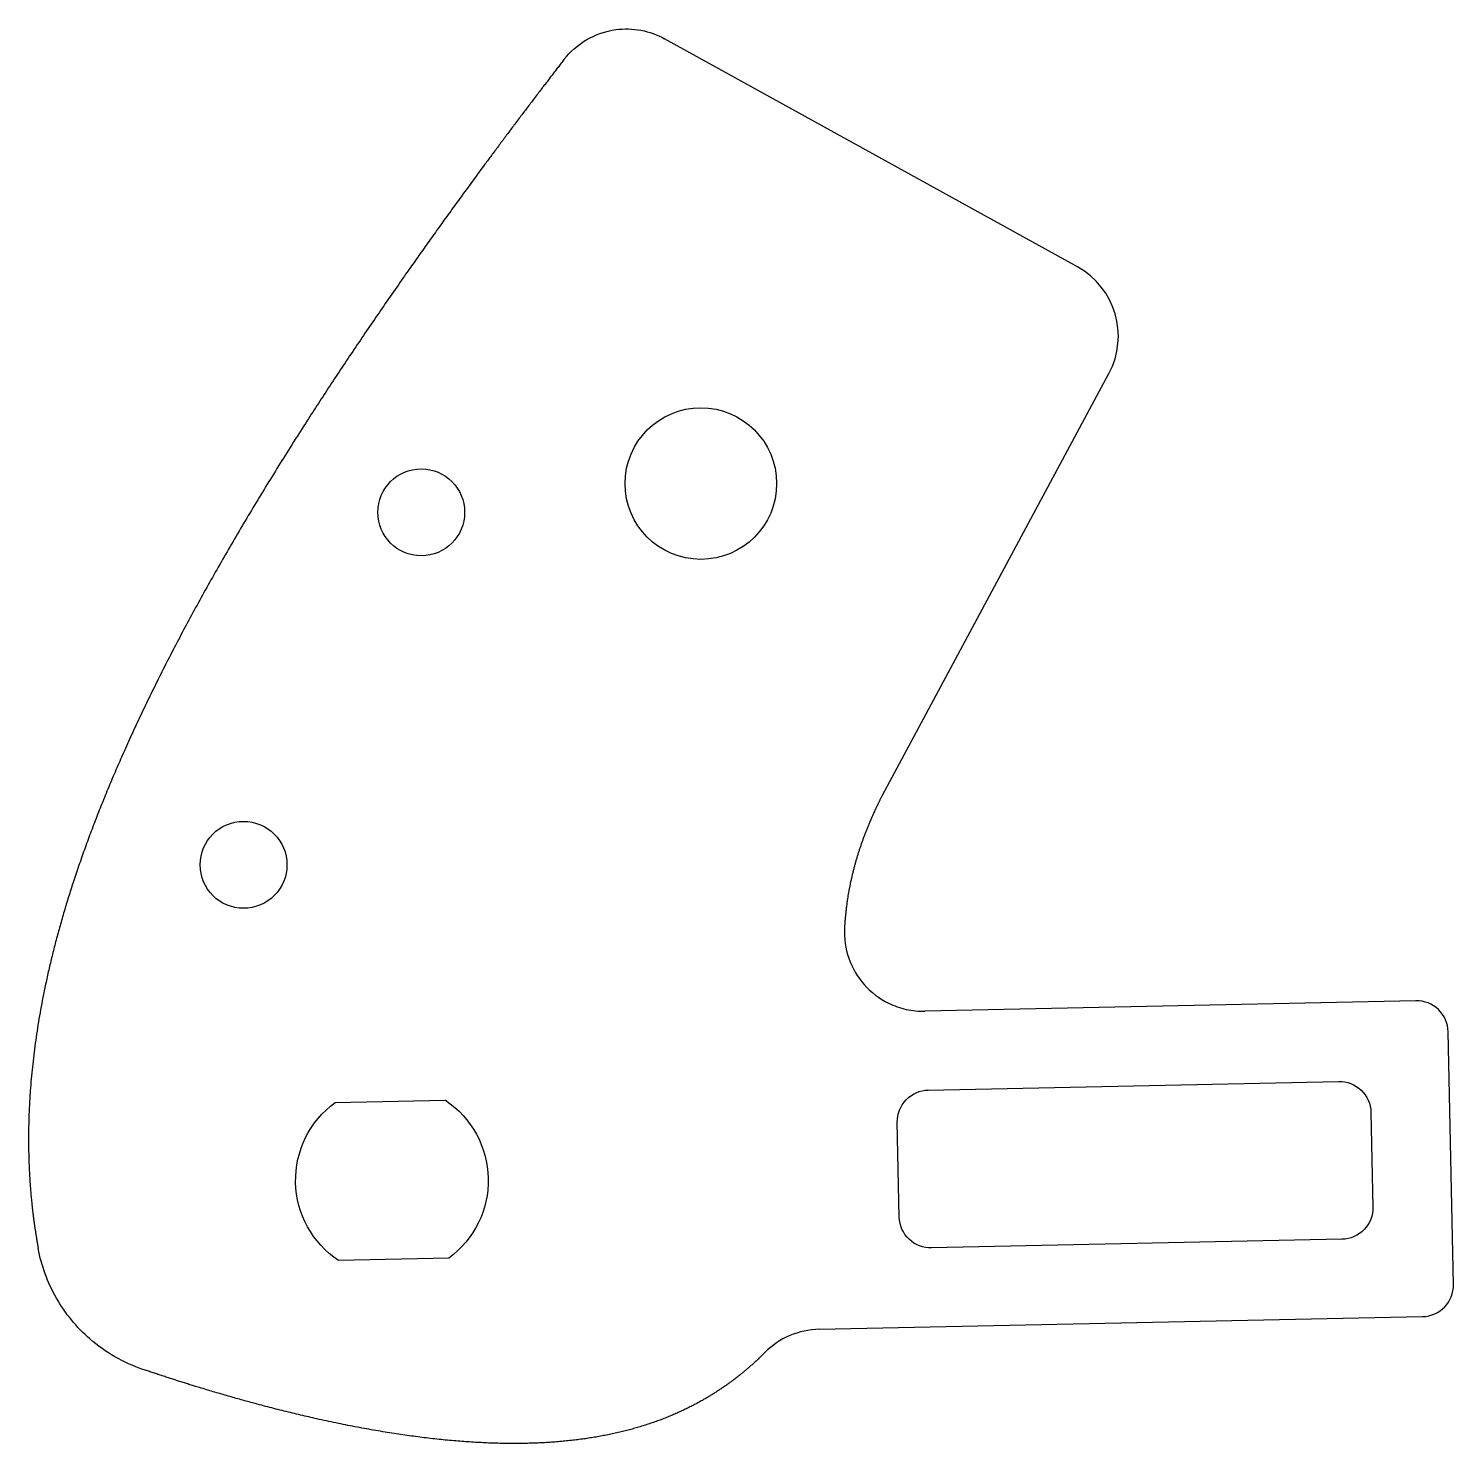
# Model space of a CAD drawing. Header units: millimetres. Extents: x -13.6 to 76.6, y -36.6 to 53.
import ezdxf

# ---------------------------------------------------------------- set-up
doc = ezdxf.new("R2010")
doc.units = ezdxf.units.MM
doc.layers.get('0').update_dxf_attribs({"linetype": 'CONTINUOUS'})

msp = doc.modelspace()

# ---------------------------------------------------------------- linework, layer by layer
for p, q in [((52.82, 37.864), (26.666, 52.315)), ((40.457, 4.419), (54.806, 31.121)), ((74.249, -8.613), (43.157, -9.269)), ((76.628, -26.567), (76.291, -10.571)), ((36.455, -29.414), (74.671, -28.609))]:
    msp.add_line(p, q)
for points in [[(71.397, -15.675), (71.524, -21.674, -0.414214), (69.566, -23.715), (43.572, -24.263, -0.414214), (41.53, -22.306), (41.404, -16.307, -0.414214), (43.361, -14.265), (69.356, -13.718, -0.414214)], [(12.997, -24.907), (6.01, -25.055, -0.521144), (5.799, -15.057), (12.786, -14.91, -0.521144)]]:
    msp.add_lwpolyline(points, format="xyb", close=True)
for centre, radius in [((28.961, 24.146), 4.8), ((11.253, 22.324), 2.75), ((0, 0), 2.75)]:
    msp.add_circle(centre, radius)
for centre, radius, start, end in [((50.402, 33.488), 5, -28.25442, 61.07771), ((74.291, -10.613), 2, 1.20713, 91.20713), ((74.628, -26.609), 2, -88.79287, 1.20713)]:
    msp.add_arc(centre, radius, start, end)
for points, degree, knots in [([(20.289, 50.992), (20.686, 51.508), (21.181, 51.941), (22.308, 52.593), (22.93, 52.805), (24.105, 52.965), (24.642, 52.952), (25.693, 52.755), (26.199, 52.573), (26.666, 52.315)], 3, [0, 0, 0, 0, 0.1953222, 0.1953222, 0.3906445, 0.3906445, 0.5509404, 0.5509404, 0.7112364, 0.7112364, 0.7112364, 0.7112364]), ([(20.289, 50.992), (19.191, 49.568), (16.519, 46.066), (12.432, 40.554), (7.212, 33.156), (1.306, 24.068), (-4.057, 14.771), (-8.351, 5.942), (-11.46, -2.369), (-13.306, -10.128), (-13.798, -15.981), (-13.622, -20.15), (-13.264, -22.851), (-13.019, -24.21), (-13.006, -24.281)], 5, [0.0321322, 0.0321322, 0.0321322, 0.0321322, 0.0321322, 0.0321322, 0.1, 0.2, 0.3, 0.4, 0.5, 0.6, 0.7, 0.8, 0.9, 0.9055024, 0.9055024, 0.9055024, 0.9055024, 0.9055024, 0.9055024]), ([(40.457, 4.419), (40.181, 3.88), (39.669, 2.807), (39.021, 1.215), (38.518, -0.471), (38.219, -2.128), (38.103, -3.262), (38.065, -3.884), (38.059, -4.001)], 5, [0, 0, 0, 0, 0, 0, 0.04, 0.08, 0.12, 0.1292241, 0.1292241, 0.1292241, 0.1292241, 0.1292241, 0.1292241]), ([(38.059, -4.001), (38.024, -4.651), (38.116, -5.302), (38.545, -6.531), (38.877, -7.098), (39.741, -8.073), (40.264, -8.471), (41.206, -8.934), (41.583, -9.066), (42.361, -9.238), (42.759, -9.277), (43.157, -9.269)], 3, [0, 0, 0, 0, 0.1953222, 0.1953222, 0.3906445, 0.3906445, 0.5859667, 0.5859667, 0.7054593, 0.7054593, 0.824952, 0.824952, 0.824952, 0.824952]), ([(-6.373, -31.953), (-7.606, -31.536), (-8.746, -30.882), (-10.579, -29.289), (-11.299, -28.412), (-12.414, -26.455), (-12.803, -25.389), (-13.006, -24.281)], 3, [0, 0, 0, 0, 0.390644, 0.390644, 0.728537, 0.728537, 1.06643, 1.06643, 1.06643, 1.06643]), ([(36.455, -29.414), (35.814, -29.428), (35.181, -29.565), (34.001, -30.07), (33.465, -30.434), (33.013, -30.889)], 3, [0, 0, 0, 0, 0.1925066, 0.1925066, 0.3850132, 0.3850132, 0.3850132, 0.3850132]), ([(33.013, -30.889), (32.621, -31.284), (31.75, -32.099), (30.32, -33.234), (28.216, -34.506), (25.301, -35.661), (22.052, -36.393), (18.567, -36.712), (14.864, -36.664), (10.956, -36.286), (6.853, -35.607), (2.604, -34.657), (-0.927, -33.692), (-3.642, -32.858), (-5.471, -32.257), (-6.373, -31.953)], 5, [0.5251936, 0.5251936, 0.5251936, 0.5251936, 0.5251936, 0.5251936, 0.56, 0.6, 0.64, 0.68, 0.72, 0.76, 0.8, 0.84, 0.88, 0.92, 0.9581935, 0.9581935, 0.9581935, 0.9581935, 0.9581935, 0.9581935])]:
    msp.add_open_spline(points, degree=degree, knots=knots)

doc.saveas('drawing.dxf')
